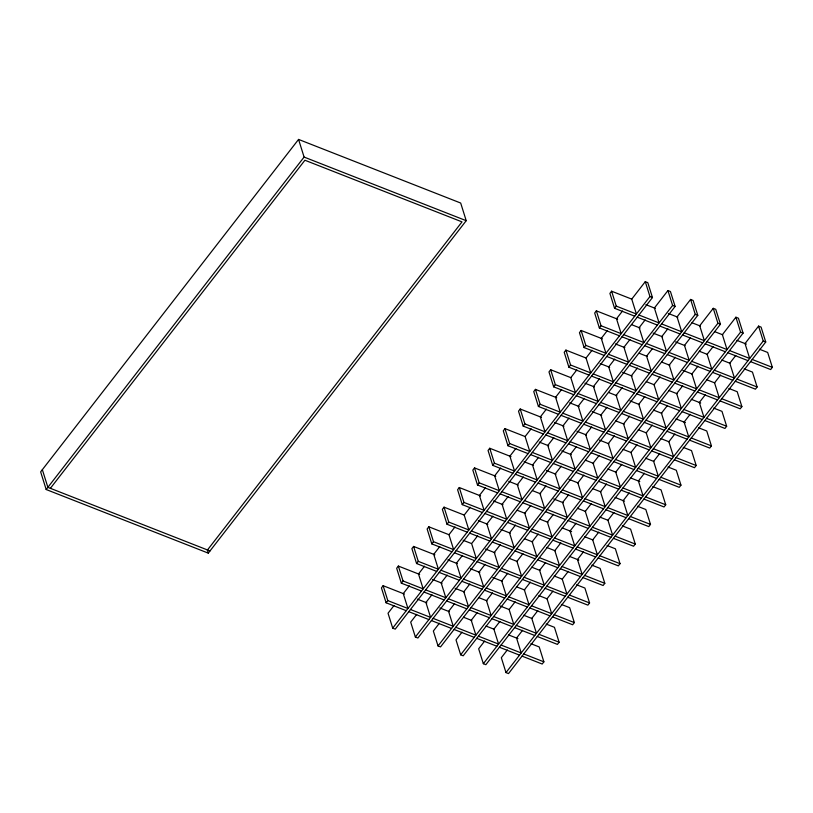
<?xml version="1.0" encoding="UTF-8"?>
<svg xmlns="http://www.w3.org/2000/svg" width="813" height="813" viewBox="0 0 813 813"><rect width="100%" height="100%" fill="white"/><g stroke="black" fill="none" stroke-linecap="round" stroke-linejoin="round"><path stroke-width="1.22" d="M298.564 139.419L40.65 471.865L46.178 489.517L208.301 553.135L466.215 220.689L460.686 203.037L298.564 139.419L304.092 157.072L466.215 220.689M46.178 489.517L304.092 157.072M50.386 488.318L304.916 160.242L462.008 221.878L207.478 549.964M404.417 594.049L383.126 585.695L381.439 587.88L386.104 602.779L406.246 610.685M419.64 574.415L398.36 566.072L396.673 568.246L401.337 583.155L421.48 591.051M434.874 554.781L413.593 546.438L411.896 548.612L416.571 563.521L436.713 571.417M428.827 526.804L433.492 541.702L453.634 549.608L448.959 534.7L428.827 526.804L427.13 528.978L431.805 543.887L451.937 551.783M444.05 507.17L448.725 522.068L468.867 529.974L464.193 515.076L444.05 507.17L442.363 509.355L447.028 524.253L467.17 532.159M480.574 495.889L459.284 487.536L457.597 489.721L462.262 504.619L482.404 512.525M495.798 476.255L474.518 467.902L472.82 470.087L477.495 484.985L497.637 492.891M511.031 456.621L489.751 448.268L488.054 450.453L492.729 465.351L512.861 473.257M525.076 436.53L504.975 428.634L503.288 430.819L507.952 445.727L528.094 453.624M541.499 417.354L520.208 409.01L518.521 411.185L523.186 426.093L543.328 433.99M556.722 397.72L535.442 389.376L533.745 391.551L538.419 406.459L558.561 414.356M550.675 369.742L555.34 384.64L575.482 392.547L570.817 377.639L550.675 369.742L548.978 371.917L553.653 386.825L573.795 394.732M565.909 350.108L570.574 365.007L590.716 372.913L586.041 358.015L565.909 350.108L564.212 352.293L568.887 367.191L589.019 375.098M602.423 338.828L581.132 330.474L579.445 332.659L584.11 347.558L604.252 355.464M617.646 319.194L596.366 310.84L594.679 313.025L599.344 327.924L619.486 335.83M611.6 291.206L616.264 306.115L636.406 314.011L631.742 299.113L611.6 291.206L609.902 293.391L614.577 308.29L634.719 316.196M386.104 602.779L387.801 600.604L383.126 585.695M401.337 583.155L403.035 580.97L398.36 566.072M416.571 563.521L418.258 561.336L413.593 546.438M431.805 543.887L433.492 541.702M447.028 524.253L448.725 522.068M462.262 504.619L463.959 502.434L459.284 487.536M477.495 484.985L479.182 482.81L474.518 467.902M492.729 465.351L494.416 463.176L489.751 448.268M507.952 445.727L509.649 443.542L504.975 428.634M523.186 426.093L524.883 423.908L520.208 409.01M538.419 406.459L540.117 404.274L535.442 389.376M553.653 386.825L555.34 384.64M568.887 367.191L570.574 365.007M584.11 347.558L585.807 345.373L581.132 330.474M599.344 327.924L601.041 325.749L596.366 310.84M614.577 308.29L616.264 306.115M394.051 605.482L388.035 613.236L392.709 628.134L395.23 629.13L652.463 297.548L647.798 282.65L645.278 281.664L631.742 299.113M409.285 585.848L403.268 593.602L407.943 608.5L387.801 600.604M424.518 566.214L418.502 573.968L423.167 588.876L403.035 580.97M439.752 546.58L433.736 554.334L438.4 569.242L418.258 561.336M448.959 534.7L454.985 526.946M464.193 515.076L470.209 507.312M485.442 487.678L479.426 495.442L484.091 510.34L463.959 502.434M500.676 468.054L494.66 475.808L499.324 490.706L479.182 482.81M515.909 448.42L509.883 456.174L514.558 471.073L494.416 463.176M531.133 428.786L525.117 436.54L529.791 451.439L509.649 443.542M546.366 409.152L540.35 416.906L545.025 431.815L524.883 423.908M561.6 389.518L555.584 397.272L560.248 412.181L540.117 404.274M570.817 377.639L576.834 369.885M586.041 358.015L592.057 350.251M607.291 330.617L601.274 338.381L605.949 353.279L585.807 345.373M622.524 310.993L616.508 318.747L621.173 333.645L601.041 325.749M392.709 628.134L649.943 296.562L645.278 281.664M416.713 614.374L410.697 622.128L415.362 637.026L417.882 638.012L675.125 306.44L670.451 291.542L667.93 290.556L654.394 308.005L659.069 322.903L638.927 315.007M431.947 594.74L425.931 602.494L430.595 617.392L410.453 609.496M447.17 575.106L441.154 582.86L445.829 597.758L425.687 589.862M462.404 555.472L456.388 563.226L461.062 578.134L440.92 570.228M477.638 535.838L471.621 543.592L476.286 558.501L456.154 550.594M492.871 516.204L486.855 523.958L491.519 538.867L471.377 530.96M508.105 496.57L502.078 504.324L506.753 519.233L486.611 511.326M523.328 476.936L517.312 484.7L521.987 499.599L501.845 491.692M538.562 457.313L532.545 465.066L537.21 479.965L517.078 472.068M553.795 437.679L547.779 445.433L552.444 460.331L532.302 452.435M569.029 418.045L563.003 425.799L567.677 440.697L547.535 432.801M584.252 398.411L578.236 406.165L582.911 421.073L562.769 413.167M599.486 378.777L593.47 386.531L598.144 401.439L578.002 393.533M614.719 359.143L608.703 366.897L613.368 381.805L593.236 373.899M629.953 339.509L623.937 347.273L628.601 362.171L608.459 354.265M645.176 319.875L639.16 327.639L643.835 342.537L623.693 334.631M415.362 637.026L672.605 305.454L667.93 290.556M439.366 623.256L433.349 631.02L438.024 645.918L440.544 646.904L697.778 315.332L693.113 300.434L690.593 299.438L677.056 316.897L681.721 331.795L661.579 323.889M454.599 603.622L448.583 611.386L453.258 626.284L433.116 618.378M469.833 583.998L463.817 591.752L468.481 606.65L448.349 598.754M485.066 564.364L479.05 572.118L483.715 587.016L463.573 579.12M500.29 544.73L494.274 552.484L498.948 567.383L478.806 559.486M515.523 525.096L509.507 532.85L514.182 547.759L494.04 539.852M530.757 505.462L524.741 513.216L529.405 528.125L509.273 520.218M545.99 485.828L539.974 493.582L544.639 508.491L524.497 500.584M561.224 466.195L555.198 473.959L559.872 488.857L539.73 480.95M576.447 446.561L570.431 454.325L575.106 469.223L554.964 461.317M591.681 426.937L585.665 434.691L590.329 449.589L570.198 441.693M606.915 407.303L600.898 415.057L605.563 429.955L585.431 422.059M622.148 387.669L616.122 395.423L620.797 410.331L600.655 402.425M637.372 368.035L631.355 375.789L636.03 390.697L615.888 382.791M652.605 348.401L646.589 356.155L651.264 371.063L631.122 363.157M667.839 328.767L661.823 336.521L666.487 351.429L646.355 343.523M438.024 645.918L695.257 314.346L690.593 299.438M462.028 632.148L456.012 639.902L460.676 654.811L463.197 655.796L720.44 324.224L715.765 309.316L713.245 308.33L699.708 325.779L704.383 340.688L684.241 332.781M477.261 612.514L471.245 620.278L475.91 635.177L455.768 627.27M492.485 592.88L486.469 600.644L491.143 615.543L471.001 607.636M507.719 573.256L501.702 581.01L506.377 595.909L486.235 588.012M522.952 553.623L516.936 561.377L521.6 576.275L501.469 568.378M538.186 533.989L532.169 541.743L536.834 556.641L516.692 548.745M553.409 514.355L547.393 522.109L552.068 537.017L531.926 529.111M568.643 494.721L562.626 502.475L567.301 517.383L547.159 509.477M583.876 475.087L577.86 482.841L582.525 497.749L562.393 489.843M599.11 455.453L593.094 463.217L597.758 478.115L577.616 470.209M614.343 435.819L608.317 443.583L612.992 458.481L592.85 450.575M629.567 416.195L623.551 423.949L628.225 438.847L608.083 430.951M644.8 396.561L638.784 404.315L643.459 419.213L623.317 411.317M660.034 376.927L654.018 384.681L658.682 399.579L638.551 391.683M675.268 357.293L669.241 365.047L673.916 379.956L653.774 372.049M690.491 337.659L684.475 345.413L689.15 360.322L669.008 352.415M460.676 654.811L717.92 323.239L713.245 308.33M484.68 641.04L478.664 648.794L483.339 663.703L485.859 664.688L743.092 333.117L738.417 318.208L735.907 317.222L722.371 334.671L727.035 349.58L706.893 341.673M499.914 621.406L493.898 629.16L498.572 644.069L478.43 636.162M515.147 601.772L509.131 609.526L513.796 624.435L493.664 616.528M530.381 582.138L524.365 589.903L529.029 604.801L508.887 596.894M545.604 562.515L539.588 570.269L544.263 585.167L524.121 577.271M560.838 542.881L554.822 550.635L559.496 565.533L539.354 557.637M576.071 523.247L570.055 531.001L574.72 545.899L554.588 538.003M591.305 503.613L585.289 511.367L589.953 526.275L569.811 518.369M606.528 483.979L600.512 491.733L605.187 506.641L585.045 498.735M621.762 464.345L615.746 472.099L620.421 487.007L600.279 479.101M636.996 444.711L630.979 452.465L635.644 467.373L615.512 459.467M652.229 425.077L646.213 432.841L650.878 447.739L630.736 439.833M667.463 405.453L661.436 413.207L666.111 428.105L645.969 420.209M682.686 385.819L676.67 393.573L681.345 408.472L661.203 400.575M697.92 366.185L691.904 373.939L696.578 388.838L676.436 380.941M713.153 346.551L707.137 354.305L711.802 369.214L691.67 361.307M483.339 663.703L740.572 332.121L735.907 317.222M507.342 649.933L501.326 657.687L505.991 672.585L508.511 673.581L765.744 341.999L761.08 327.1L758.559 326.115L745.023 343.564L749.698 358.462L729.556 350.566M522.576 630.299L516.55 638.053L521.224 652.961L501.082 645.055M537.8 610.665L531.783 618.419L536.458 633.327L516.316 625.421M553.033 591.031L547.017 598.785L551.692 613.693L531.55 605.787M568.267 571.397L562.25 579.161L566.915 594.059L546.783 586.153M583.5 551.763L577.484 559.527L582.149 574.425L562.007 566.519M598.724 532.139L592.707 539.893L597.382 554.791L577.24 546.895M613.957 512.505L607.941 520.259L612.616 535.157L592.474 527.261M629.191 492.871L623.175 500.625L627.839 515.523L607.707 507.627M644.424 473.237L638.408 480.991L643.073 495.9L622.931 487.993M659.648 453.603L653.632 461.357L658.306 476.266L638.164 468.359M674.881 433.969L668.865 441.723L673.54 456.632L653.398 448.725M690.115 414.335L684.099 422.099L688.763 436.998L668.632 429.091M705.349 394.701L699.332 402.465L703.997 417.364L683.855 409.457M720.582 375.078L714.556 382.832L719.231 397.73L699.089 389.834M735.806 355.444L729.789 363.198L734.464 378.096L714.322 370.2M505.991 672.585L763.234 341.013L758.559 326.115M530.93 643.693L539.212 646.945L543.887 661.843L542.19 664.028L522.048 656.121M546.163 624.069L554.446 627.311L559.11 642.219L557.423 644.394L537.281 636.498M561.397 604.435L569.669 607.677L574.344 622.585L572.657 624.76L552.515 616.864M576.63 584.801L584.903 588.043L589.577 602.951L587.88 605.126L567.748 597.23M591.864 565.167L600.136 568.409L604.811 583.317L603.114 585.502L582.972 577.596M607.087 545.533L615.37 548.785L620.034 563.683L618.347 565.868L598.205 557.962M622.321 525.899L630.603 529.151L635.268 544.049L633.581 546.234L613.439 538.328M637.555 506.265L645.827 509.517L650.502 524.415L648.804 526.6L628.673 518.694M652.788 486.631L661.06 489.883L665.735 504.782L664.038 506.966L643.896 499.06M668.012 467.008L676.294 470.249L680.959 485.158L679.272 487.333L659.13 479.436M683.245 447.374L691.528 450.615L696.192 465.524L694.505 467.699L674.363 459.802M698.479 427.74L706.751 430.981L711.426 445.89L709.729 448.065L689.597 440.168M713.712 408.106L721.985 411.358L726.659 426.256L724.962 428.441L704.82 420.534M728.936 388.472L737.218 391.724L741.883 406.622L740.196 408.807L720.054 400.9M744.169 368.838L752.452 372.09L757.116 386.988L755.429 389.173L735.287 381.267M759.403 349.204L767.675 352.456L772.35 367.354L770.653 369.539L750.521 361.633M649.943 296.562L652.463 297.548M672.605 305.454L675.125 306.44M695.257 314.346L697.778 315.332M717.92 323.239L720.44 324.224M740.572 332.121L743.092 333.117M763.234 341.013L765.744 341.999M645.888 304.662L655.349 308.381M668.357 313.483L677.818 317.192M692.005 322.761L700.278 326.013M714.475 331.572L722.747 334.824M736.934 340.393L746.395 344.102M752.208 359.458L772.35 367.354M637.229 317.182L657.371 325.088M659.892 326.074L680.034 333.98M682.544 334.966L702.686 342.862M705.206 343.858L725.348 351.755M727.859 352.751L748.001 360.647M631.843 324.763L640.116 328.005M653.124 333.117L662.585 336.826M675.593 341.927L685.054 345.637M699.241 351.206L707.513 354.458M721.71 360.027L729.983 363.269M736.974 379.092L757.116 386.988M622.006 336.816L642.138 344.722M644.658 345.708L664.8 353.614M667.321 354.6L687.452 362.496M689.973 363.492L710.115 371.389M712.625 372.374L732.767 380.281M615.431 343.929L624.882 347.639M639.079 353.208L647.351 356.46M661.538 362.029L669.821 365.271M682.829 370.372L692.29 374.092M706.477 379.661L714.749 382.903M721.751 398.716L741.883 406.622M606.772 356.45L626.914 364.356M629.425 365.342L649.567 373.238M652.087 374.234L672.229 382.13M674.739 383.116L694.881 391.023M697.402 392.008L717.533 399.915M600.197 363.563L609.659 367.273M622.656 372.374L632.118 376.094M646.315 381.663L654.587 384.905M668.774 390.474L677.056 393.726M691.243 399.285L700.704 403.004M706.517 418.349L726.659 426.256M591.539 376.084L611.681 383.98M614.201 384.976L634.333 392.872M636.853 393.858L656.995 401.764M659.506 402.75L679.648 410.656M682.168 411.642L702.31 419.549M584.964 383.197L594.425 386.907M608.612 392.476L616.894 395.728M629.892 400.829L639.353 404.539M653.54 410.108L661.823 413.35M676.01 418.919L685.471 422.638M691.284 437.983L711.426 445.89M576.305 395.718L596.447 403.614M598.968 404.61L619.1 412.506M621.62 413.492L641.762 421.398M644.282 422.384L664.414 430.29M666.934 431.276L687.076 439.183M569.73 402.831L579.191 406.541M592.199 411.642L601.661 415.352M615.848 420.921L624.12 424.173M638.317 429.742L646.589 432.983M660.776 438.553L669.058 441.805M676.05 457.617L696.192 465.524M561.072 415.352L581.214 423.248M583.734 424.234L603.876 432.14M606.386 433.126L626.528 441.032M629.049 442.018L649.191 449.924M651.701 450.91L671.843 458.817M554.496 422.465L563.958 426.175M576.966 431.276L586.427 434.985M599.435 440.097L608.896 443.807M623.083 449.376L631.355 452.617M645.552 458.186L653.825 461.438M660.827 477.251L680.959 485.158M545.848 434.975L565.98 442.882M568.5 443.868L588.642 451.774M591.163 452.76L611.295 460.666M613.815 461.652L633.957 469.558M636.477 470.544L656.609 478.44M539.273 442.089L548.734 445.809M561.732 450.91L571.193 454.619M585.38 460.188L593.663 463.44M607.85 468.999L616.132 472.251M630.319 477.82L639.78 481.53M645.593 496.885L665.735 504.782M530.615 454.609L550.757 462.516M553.267 463.501L573.409 471.408M575.929 472.394L596.071 480.3M598.581 481.286L618.723 489.182M621.244 490.178L641.386 498.074M524.039 461.723L533.501 465.443M546.509 470.544L555.96 474.253M568.968 479.355L578.429 483.064M592.616 488.633L600.898 491.885M615.085 497.454L624.547 501.164M630.36 516.519L650.502 524.415M515.381 474.243L535.523 482.15M538.043 483.135L558.175 491.042M560.696 492.028L580.838 499.924M583.358 500.92L603.49 508.816M606.01 509.802L626.152 517.708M508.806 481.357L518.267 485.066M532.454 490.635L540.736 493.887M553.744 498.989L563.196 502.698M577.393 508.267L585.665 511.519M599.852 517.088L608.134 520.33M615.126 536.153L635.268 544.049M500.147 493.877L520.29 501.784M522.81 502.769L542.952 510.676M545.462 511.662L565.604 519.558M568.124 520.554L588.266 528.45M590.777 529.436L610.919 537.342M493.572 500.991L503.034 504.7M517.22 510.269L525.503 513.521M539.69 519.09L547.972 522.332M562.159 527.901L571.62 531.611M584.628 536.722L592.901 539.964M599.903 555.777L620.034 563.683M484.924 513.511L505.056 521.418M507.576 522.403L527.718 530.3M530.239 531.296L550.371 539.192M552.891 540.178L573.033 548.084M575.553 549.07L595.685 556.976M478.349 520.625L487.8 524.334M500.808 529.436L510.269 533.155M524.456 538.724L532.739 541.966M546.925 547.535L555.208 550.787M569.395 556.346L578.856 560.066M584.669 575.411L604.811 583.317M469.69 533.145L489.833 541.041M492.343 542.037L512.485 549.934M515.005 550.919L535.147 558.826M537.657 559.811L557.799 567.718M560.32 568.704L580.462 576.61M463.115 540.259L471.388 543.501M485.585 549.07L495.036 552.789M509.233 558.348L517.505 561.6M531.692 567.169L539.974 570.411M554.161 575.98L562.444 579.232M569.435 595.045L589.577 602.951M454.457 552.779L474.599 560.675M477.119 561.671L497.251 569.567M499.771 570.553L519.914 578.46M522.434 579.445L542.566 587.352M545.086 588.338L565.228 596.244M447.882 559.893L457.343 563.602M470.351 568.704L479.812 572.413M492.82 577.525L502.271 581.234M516.468 586.803L524.741 590.045M538.928 595.614L547.21 598.866M554.202 614.679L574.344 622.585M439.223 572.413L459.365 580.309M461.886 581.295L482.028 589.201M484.538 590.187L504.68 598.094M507.2 599.079L527.342 606.986M529.852 607.972L549.995 615.868M432.648 579.527L442.109 583.236M455.117 588.338L464.579 592.047M478.766 597.616L487.048 600.868M500.046 605.97L509.507 609.679M523.704 615.248L531.976 618.5M538.978 634.313L559.11 642.219M424 592.037L444.132 599.943M446.652 600.929L466.794 608.835M469.314 609.821L489.446 617.728M491.967 618.713L512.109 626.62M514.629 627.606L534.761 635.502M417.425 599.151L426.876 602.87M439.884 607.972L449.345 611.681M463.532 617.25L471.814 620.502M486.001 626.061L494.284 629.313M508.471 634.882L517.932 638.591M523.745 653.947L543.887 661.843M408.766 611.671L428.908 619.577M431.418 620.563L451.561 628.469M454.081 629.455L474.223 637.362M476.733 638.347L496.875 646.244M499.395 647.239L519.527 655.136M209.998 550.95L47.876 487.333L42.347 469.69M207.203 549.598L208.301 553.135"/></g></svg>
